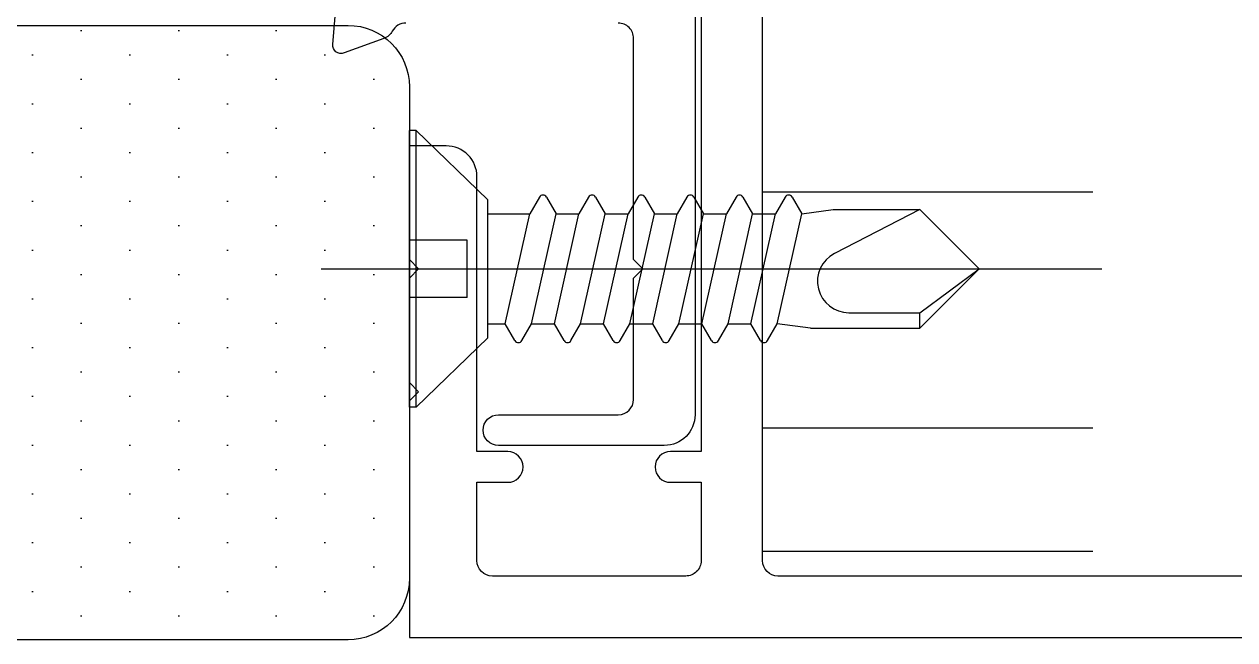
# Model space of a CAD drawing. Extents: x 93 to 3288, y 42 to 1146.
# Drawn here: x 616.21 to 655.63, y 200.52 to 220.56 of the extents above; entities that cross this region are included whole.
import ezdxf

# ---------------------------------------------------------------- set-up
doc = ezdxf.new("R2010")
doc.units = 0
doc.header["$LTSCALE"] = 200
doc.header["$MEASUREMENT"] = 0
for name, pattern in [('CEN-GAUN', [32.2, 30, -1, 0.2, -1]), ('DASHED', [0.30000000000000004, 0.17, -0.13]), ('HIDDEN', [0.375, 0.25, -0.125])]:
    doc.linetypes.add(name, pattern=pattern)
doc.layers.get('0').update_dxf_attribs({"linetype": 'CONTINUOUS'})
for name, color, linetype in [('05SB', 5, 'HIDDEN'), ('A-DIES', 3, 'CONTINUOUS'), ('CEN', 1, 'CEN-GAUN')]:
    doc.layers.add(name, color=color, linetype=linetype)

# ---------------------------------------------------------------- blocks, each defined once
blk = doc.blocks.new('JA-DM-22(JA-D-325)')
at = {"layer": 'A-DIES'}
blk.add_lwpolyline([(-90.50000000506407, -6.049999997892883), (-90.50000000506407, -53.95000000209257), (-91.50000000506407, -53.95000000209257, 0.9999999999999999), (-91.50000000506407, -54.95000000209257), (-90.50000000506407, -54.95000000209257), (-90.50000000506407, -57.5, -0.414213562373761), (-91.00000000506407, -57.99999999999909), (-97.29999999998836, -58, -0.4142135623725621), (-97.79999999998927, -57.5), (-97.79999999998836, -54.95000000209257), (-96.79999999998836, -54.95000000209257, 0.9999999999999999), (-96.79999999998836, -53.95000000209257), (-97.79999999998836, -53.95000000209257), (-97.79999999998836, -44.99999999999818, 0.4142135623744935), (-98.79999999998836, -44.00000000000091), (-100.000000000015, -43.99999999999955), (-100, -47.70000000006985), (-99.70000000001164, -48), (-100, -48.30000000010477), (-100, -51.70000000006985), (-99.70000000001164, -52), (-100, -52.30000000010477), (-100, -60), (0, -60)], format="xyb", dxfattribs=at)
blk.add_lwpolyline([(-88.50000000506407, -2.5, -0.414213562373761), (-88.00000000506407, -2.000000000000909), (-2.5, -2, -0.4142135623725622), (-1.999999999999091, -2.5), (-2, -57.5, -0.414213562373761), (-2.5, -57.99999999999909), (-88.00000000506407, -58, -0.4142135623725621), (-88.50000000506498, -57.5)], format="xyb", close=True, dxfattribs=at)
blk = doc.blocks.new('JA-DM-04(JA-D-314)')
at = {"layer": 'A-DIES'}
for points in [[(-4.116723879316851, -10.00000000147884, 0.2775130784604894), (-4.558361940384202, -10.26557341738408, -0.1855201257179467), (-4.828989929595991, -10.50099314454746), (-6.126892704251077, -10.97339112148802, -0.5486187866019443), (-6.498942054444342, -10.68790761424498), (-6.30493209751512, -8.470363657304915, -0.1763269807598059)], [(5.299999994782411, -9.000000000933142), (5.299999994780592, -22.75000000209548, -0.414213562373095), (4.299999994780592, -23.75000000209548), (-1.099999999999454, -23.75000000209548, -0.9999999999999999), (-1.099999999999454, -22.75000000209729), (2.799999994780592, -22.75000000209729, 0.414213562373095), (3.299999994780592, -22.25000000209729), (3.299999994780592, -18.29999999994106), (3.599999994780774, -17.99999999993997), (3.299999994780592, -17.6999999999407), (3.299999994780592, -10.50000000109685, 0.4142135623891447), (2.799999994753307, -10.00000000109685)]]:
    blk.add_lwpolyline(points, format="xyb", dxfattribs=at)
blk = doc.blocks.new('SC')
at = {"color": 9}
for p, q in [((16364.65723539724, -9698.823745298681), (16364.65723539724, -9689.82374529868)), ((16364.88223539724, -9689.82374529868), (16364.65723539724, -9689.82374529868)), ((16364.88223539724, -9698.823745298681), (16364.65723539724, -9698.823745298681))]:
    blk.add_line(p, q, dxfattribs=at)
at = {"color": 9, "linetype": 'Continuous'}
for p, q in [((16364.88223539724, -9698.823745298681), (16364.88223539724, -9689.82374529868)), ((16364.88223539724, -9689.82374529868), (16367.20723539724, -9692.073745298681)), ((16367.20723539724, -9696.573745298681), (16367.20723539724, -9692.073745298681)), ((16368.8937187245, -9691.988697203968), (16368.5790350603, -9692.533745298682)), ((16369.1187187245, -9691.988697203968), (16369.43340238871, -9692.533745298682)), ((16370.49371872451, -9691.988697203968), (16370.1790350603, -9692.533745298682)), ((16370.71871872451, -9691.988697203968), (16371.03340238871, -9692.533745298682)), ((16372.0937187245, -9691.988697203968), (16371.7790350603, -9692.533745298682)), ((16372.3187187245, -9691.988697203968), (16372.63340238871, -9692.533745298682)), ((16373.6937187245, -9691.988697203968), (16373.3790350603, -9692.533745298682)), ((16373.9187187245, -9691.988697203968), (16374.23340238871, -9692.533745298682)), ((16375.2937187245, -9691.988697203968), (16374.9790350603, -9692.533745298682)), ((16375.5187187245, -9691.988697203968), (16375.83340238871, -9692.533745298682)), ((16376.89371872451, -9691.988697203968), (16376.5790350603, -9692.533745298682)), ((16377.11871872451, -9691.988697203968), (16377.43340238871, -9692.533745298682)), ((16367.20723539724, -9692.533745298682), (16368.5790350603, -9692.533745298682)), ((16367.7790350603, -9696.11374529868), (16368.5790350603, -9692.533745298682)), ((16368.6334023887, -9696.11374529868), (16369.43340238871, -9692.533745298682)), ((16369.3790350603, -9696.11374529868), (16370.1790350603, -9692.533745298682)), ((16369.43340238871, -9692.533745298682), (16370.1790350603, -9692.533745298682)), ((16370.23340238871, -9696.11374529868), (16371.03340238871, -9692.533745298682)), ((16370.9790350603, -9696.11374529868), (16371.7790350603, -9692.533745298682)), ((16371.03340238871, -9692.533745298682), (16371.7790350603, -9692.533745298682)), ((16371.83340238871, -9696.11374529868), (16372.63340238871, -9692.533745298682)), ((16372.5790350603, -9696.11374529868), (16373.3790350603, -9692.533745298682)), ((16372.63340238871, -9692.533745298682), (16373.3790350603, -9692.533745298682)), ((16373.43340238871, -9696.11374529868), (16374.23340238871, -9692.533745298682)), ((16374.1790350603, -9696.11374529868), (16374.9790350603, -9692.533745298682)), ((16374.23340238871, -9692.533745298682), (16374.9790350603, -9692.533745298682)), ((16375.03340238871, -9696.11374529868), (16375.83340238871, -9692.533745298682)), ((16375.7790350603, -9696.11374529868), (16376.5790350603, -9692.533745298682)), ((16375.83340238871, -9692.533745298682), (16376.5790350603, -9692.533745298682)), ((16376.63340238871, -9696.11374529868), (16377.43340238871, -9692.533745298682)), ((16377.43340238871, -9692.533745298682), (16378.45475517625, -9692.396409925472)), ((16378.45475517625, -9692.396409925472), (16381.27990002403, -9692.396409925472)), ((16381.27512932898, -9692.388490050856), (16378.49659341595, -9693.826591632547)), ((16383.20723539724, -9694.323745298681), (16381.27990002403, -9692.396409925472)), ((16383.20723539724, -9694.323745298681), (16381.27990002403, -9696.251080671896)), ((16381.27990002403, -9695.751080671896), (16383.20723539724, -9694.323745298681)), ((16378.96511002079, -9695.751080671896), (16381.27990002403, -9695.751080671896)), ((16381.27990002403, -9696.251080671896), (16381.27990002403, -9695.751080671896)), ((16367.20723539724, -9696.11374529868), (16367.7790350603, -9696.11374529868)), ((16368.09371948774, -9696.658794715368), (16367.7790350603, -9696.11374529868)), ((16368.31871802264, -9696.658794609051), (16368.6334023887, -9696.11374529868)), ((16368.6334023887, -9696.11374529868), (16369.3790350603, -9696.11374529868)), ((16369.69371948774, -9696.658794715368), (16369.3790350603, -9696.11374529868)), ((16369.91871802265, -9696.658794609051), (16370.23340238871, -9696.11374529868)), ((16370.23340238871, -9696.11374529868), (16370.9790350603, -9696.11374529868)), ((16371.29371948774, -9696.658794715368), (16370.9790350603, -9696.11374529868)), ((16371.51871802265, -9696.658794609051), (16371.83340238871, -9696.11374529868)), ((16371.83340238871, -9696.11374529868), (16372.5790350603, -9696.11374529868)), ((16372.89371948774, -9696.658794715368), (16372.5790350603, -9696.11374529868)), ((16373.11871802265, -9696.658794609051), (16373.43340238871, -9696.11374529868)), ((16373.43340238871, -9696.11374529868), (16374.1790350603, -9696.11374529868)), ((16374.49371948774, -9696.658794715368), (16374.1790350603, -9696.11374529868)), ((16374.71871802264, -9696.658794609051), (16375.03340238871, -9696.11374529868)), ((16375.03340238871, -9696.11374529868), (16375.7790350603, -9696.11374529868)), ((16376.09371948775, -9696.658794715368), (16375.7790350603, -9696.11374529868)), ((16376.31871802264, -9696.658794609051), (16376.63340238871, -9696.11374529868)), ((16377.7187187245, -9696.251080671896), (16376.63340238871, -9696.11374529868)), ((16364.88223539724, -9698.823745298681), (16367.20723539724, -9696.573745298681)), ((16377.7187187245, -9696.251080671896), (16381.27990002403, -9696.251080671896))]:
    blk.add_line(p, q, dxfattribs=at)
at = {"color": 9, "linetype": 'DASHED'}
for p, q in [((16366.53223539724, -9693.386245298681), (16364.65723539724, -9693.386245298681)), ((16366.53223539724, -9695.26124529868), (16366.53223539724, -9693.386245298681)), ((16366.53223539724, -9695.26124529868), (16364.65723539724, -9695.26124529868))]:
    blk.add_line(p, q, dxfattribs=at)
at = {"color": 9, "linetype": 'Continuous'}
for centre, radius, start, end in [((16369.0062187245, -9692.053649109252), 0.1299038105676475, 29.99999999995822, 150.0000000000418), ((16370.6062187245, -9692.053649109252), 0.1299038105676475, 29.99999999995822, 150.0000000000418), ((16372.2062187245, -9692.053649109252), 0.1299038105676475, 29.99999999995822, 150.0000000000418), ((16373.8062187245, -9692.053649109252), 0.1299038105676475, 29.99999999995822, 150.0000000000418), ((16375.40621872451, -9692.053649109252), 0.1299038105676475, 29.99999999995822, 150.0000000000418), ((16377.0062187245, -9692.053649109252), 0.1299038105676475, 29.99999999995822, 150.0000000000418), ((16378.96511002079, -9694.731805999148), 1.01927467274725, 117.3649681106063, 270), ((16368.20621872451, -9696.593841488117), 0.1299038105676404, 209.9999999999582, 330.000000000042), ((16369.8062187245, -9696.593841488117), 0.1299038105676404, 209.9999999999582, 330.000000000042), ((16371.4062187245, -9696.593841488117), 0.1299038105676404, 209.9999999999582, 330.000000000042), ((16373.0062187245, -9696.593841488117), 0.1299038105676404, 209.9999999999582, 330.000000000042), ((16374.60621872451, -9696.593841488117), 0.1299038105676404, 209.9999999999582, 330.000000000042), ((16376.2062187245, -9696.593841488117), 0.1299038105676404, 209.9999999999582, 330.000000000042)]:
    blk.add_arc(centre, radius, start, end, dxfattribs=at)
at = {"layer": 'CEN'}
blk.add_line((16361.78699202464, -9694.323745298681), (16387.20723539725, -9694.323745298681), dxfattribs=at)
blk = doc.blocks.new('CLOSED CELL')
h = blk.add_hatch()
h.set_pattern_fill('DOTS', color=8, angle=-1.272221872585407e-14)
h.set_pattern_definition([(360, (1059.347784716647, 58819.5286485525), (0.7937500000000004, 1.5875), [0, -1.5875])])
edge = h.paths.add_edge_path()
edge.add_line((9.999999997206032, 35.99999999627471), (9.999999997206032, 2))
edge.add_arc((7.999999997206032, 2), 2, 270, 360, ccw=False)
edge.add_line((7.999999997206032, 0), (-7.999999997206032, 0))
edge.add_arc((-7.999999997206032, 2), 2, 180, 270, ccw=False)
edge.add_line((-9.999999997206032, 2), (-9.999999997206032, 35.99999999627471))
edge.add_arc((-7.999999997206032, 35.99999999627471), 2, 90, 180, ccw=False)
edge.add_line((-7.999999997206032, 37.99999999627471), (7.999999997206032, 37.99999999627471))
edge.add_arc((7.999999997206032, 35.99999999627471), 2, 0, 90, ccw=False)
at = {"color": 8}
blk.add_lwpolyline([(9.999999997206032, 35.99999999627471), (9.999999997206032, 2, -0.414213562373095), (7.999999997206032, 0), (-7.999999997206032, 0, -0.414213562373095), (-9.999999997206032, 2), (-9.999999997206032, 35.99999999627471, -0.414213562373095), (-7.999999997206032, 37.99999999627471), (7.999999997206032, 37.99999999627471, -0.414213562373095)], format="xyb", close=True, dxfattribs=at)
blk = doc.blocks.new('SHEAR BLOCK')
at = {"layer": '05SB', "ltscale": 0.5}
for p, q in [((85.75440299371257, -42.6999999997206), (0, -42.6999999997206)), ((85.75440299371257, -50.38229145202786), (0, -50.38229145202786))]:
    blk.add_line(p, q, dxfattribs=at)
blk.add_lwpolyline([(0, 0), (85.75440299371257, 0), (85.75440299371257, -54.39999999944121), (0, -54.39999999944121)], close=True, dxfattribs=at)

msp = doc.modelspace()

# ---------------------------------------------------------------- block references
for name, p in [('JA-DM-22(JA-D-325)', (728.7488808771782, 260.5989509832034)), ('SHEAR BLOCK', (640.2488808748808, 257.798949385593)), ('JA-DM-04(JA-D-314)', (632.7488808765534, 230.5989509832034)), ('SC', (-15735.90835452053, 9906.922696281883))]:
    msp.add_blockref(name, p)
at = {"rotation": 90}
msp.add_blockref('CLOSED CELL', (628.7488808767089, 210.5239509837847), dxfattribs=at)

doc.saveas('drawing.dxf')
